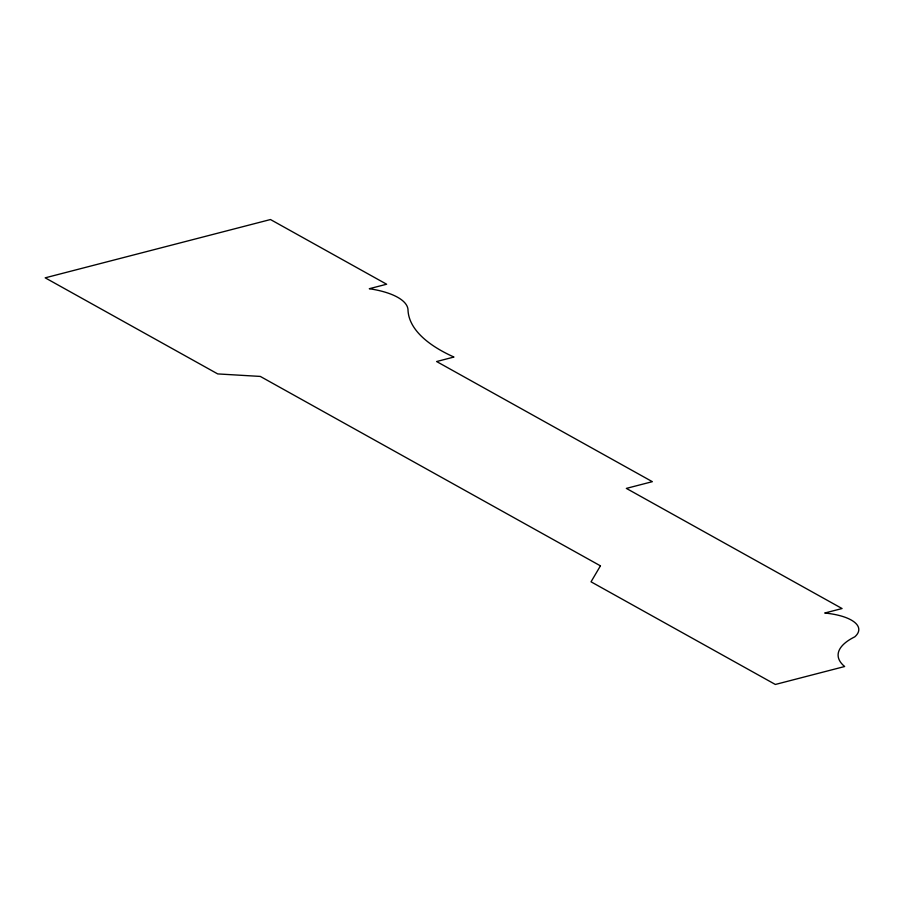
<?xml version="1.0" encoding="UTF-8"?>
<svg xmlns="http://www.w3.org/2000/svg" width="904" height="904" viewBox="0 0 904 904"><rect width="100%" height="100%" fill="white"/><g stroke="black" fill="none" stroke-linecap="round" stroke-linejoin="round"><path stroke-width="1.36" d="M600.437 565.847L591.035 581.814L775.349 684.464L844.664 666.519A78.264 28.939 -1.5 0 1 854.8 636.823A49.132 18.17 -1.5 0 0 824.742 613.025L842.065 608.539L626.348 488.397L652.338 481.674L436.609 361.532L453.944 357.046A215.819 79.801 -1.5 0 1 408.02 310.275A67.032 24.781 -1.5 0 0 369.307 288.715L386.629 284.229L270.477 219.536L45.2 277.833L217.717 373.917L260.307 376.426L600.437 565.847"/></g></svg>
